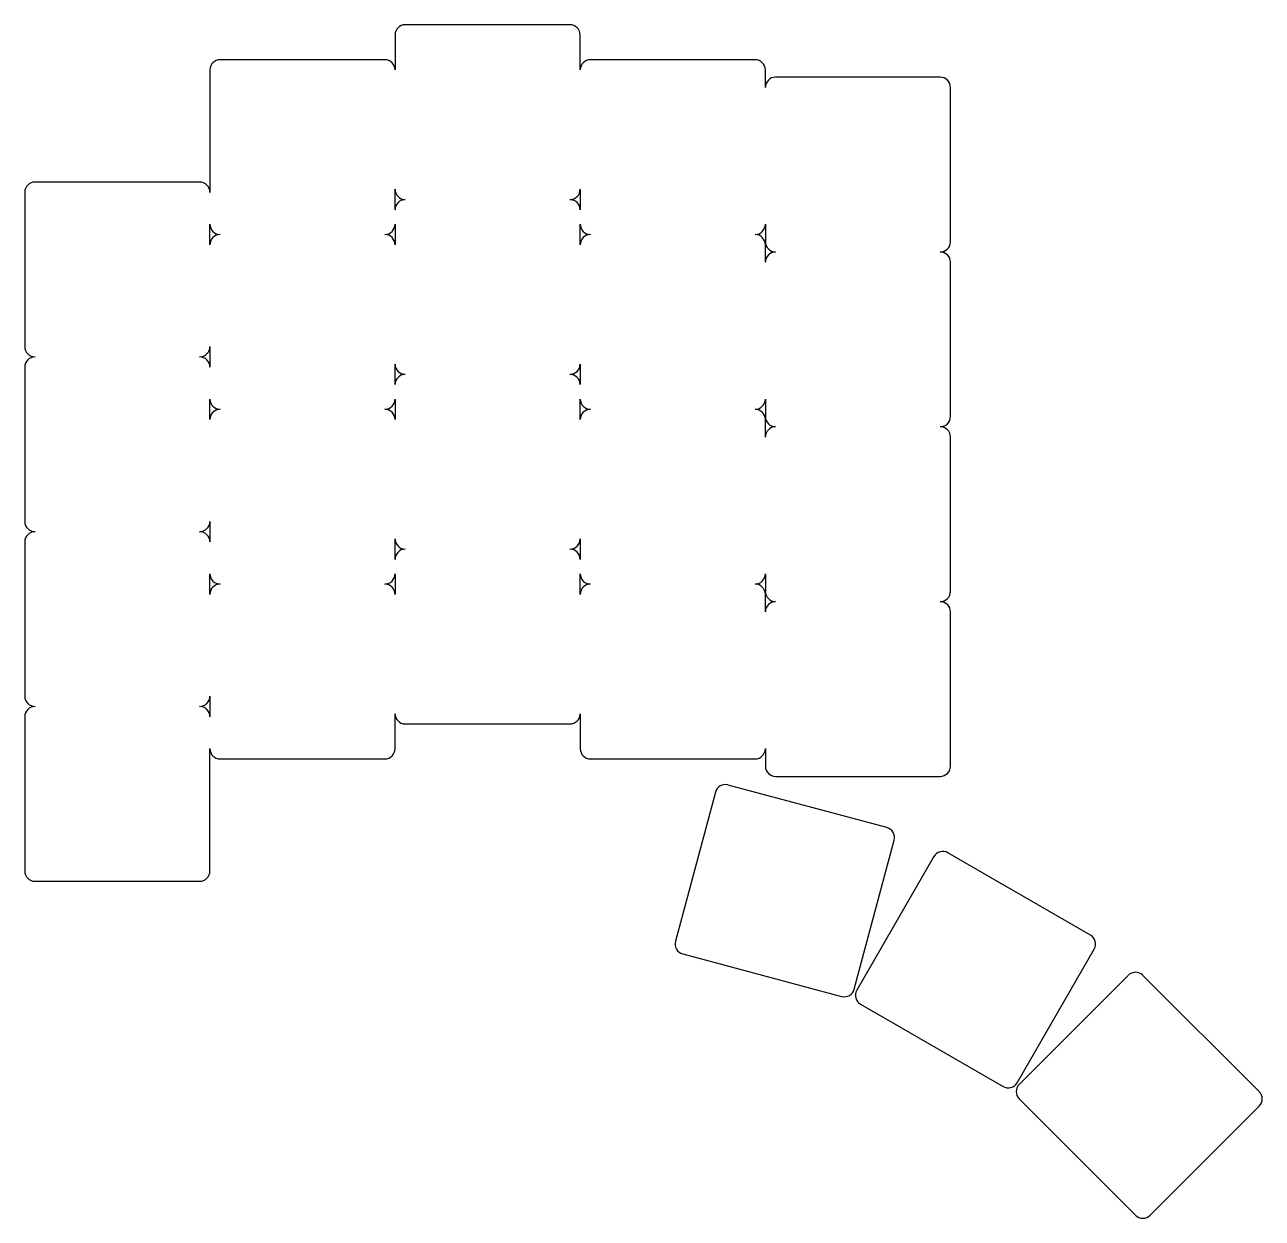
# Model space of a CAD drawing. Header units: millimetres. Extents: x -9 to 111, y -41 to 75.
import ezdxf

# ---------------------------------------------------------------- set-up
doc = ezdxf.new("R2010")
doc.units = ezdxf.units.MM

msp = doc.modelspace()

# ---------------------------------------------------------------- linework, layer by layer
for p, q in [((44, 74.8), (28, 74.8)), ((27, 73.8), (27, 70.4)), ((45, 70.4), (45, 73.8)), ((26, 71.4), (10, 71.4)), ((62, 71.4), (46, 71.4)), ((9, 70.4), (9, 58.5)), ((63, 68.7), (63, 70.4)), ((80, 69.7), (64, 69.7)), ((81, 53.7), (81, 68.7)), ((8, 59.5), (-8, 59.5)), ((-9, 58.5), (-9, 43.5)), ((27, 56.8), (27, 58.8)), ((45, 58.8), (45, 56.8)), ((9, 53.4), (9, 55.4)), ((27, 55.4), (27, 53.4)), ((45, 53.4), (45, 55.4)), ((63, 55.4), (63, 53.7)), ((63, 51.7), (63, 53.4)), ((81, 36.7), (81, 51.7)), ((9, 43.5), (9, 41.5)), ((-9, 41.5), (-9, 26.5)), ((27, 39.8), (27, 41.8)), ((45, 41.8), (45, 39.8)), ((9, 36.4), (9, 38.4)), ((27, 38.4), (27, 36.4)), ((45, 36.4), (45, 38.4)), ((63, 38.4), (63, 36.7)), ((63, 34.7), (63, 36.4)), ((81, 19.7), (81, 34.7)), ((9, 26.5), (9, 24.5)), ((-9, 24.5), (-9, 9.5)), ((27, 22.8), (27, 24.8)), ((45, 24.8), (45, 22.8)), ((9, 19.4), (9, 21.4)), ((27, 21.4), (27, 19.4)), ((45, 19.4), (45, 21.4)), ((63, 21.4), (63, 19.7)), ((63, 17.7), (63, 19.4)), ((81, 2.7), (81, 17.7)), ((9, 9.5), (9, 7.5)), ((-9, 7.5), (-9, -7.5)), ((27, 4.4), (27, 7.8)), ((45, 7.8), (45, 4.4)), ((28, 6.8), (44, 6.8)), ((9, -7.5), (9, 4.4)), ((63, 4.4), (63, 2.7)), ((10, 3.4), (26, 3.4)), ((46, 3.4), (62, 3.4)), ((64, 1.7), (80, 1.7)), ((58.14, 0.15), (54.26, -14.33)), ((74.82, -3.28), (59.37, 0.86)), ((71.65, -18.99), (75.53, -4.5)), ((94.61, -13.74), (80.75, -5.74)), ((79.39, -6.1), (71.89, -19.09)), ((-8, -8.5), (8, -8.5)), ((54.97, -15.56), (70.42, -19.7)), ((87.48, -28.09), (94.98, -15.1)), ((98.29, -17.65), (87.68, -28.25)), ((111.02, -28.96), (99.7, -17.65)), ((72.25, -20.46), (86.11, -28.46)), ((87.68, -29.67), (99, -40.98)), ((100.41, -40.98), (111.02, -30.37))]:
    msp.add_line(p, q)
for centre, start, end in [((28, 73.8), 90, 180), ((44, 73.8), 0, 90), ((10, 70.4), 90, 180), ((26, 70.4), 0, 90), ((46, 70.4), 90, 180), ((62, 70.4), 0, 90), ((64, 68.7), 90, 180), ((80, 68.7), 0, 90), ((-8, 58.5), 90, 180), ((8, 58.5), 0, 90), ((28, 58.8), 180, 270), ((28, 56.8), 90, 180), ((44, 58.8), 270, 360), ((44, 56.8), 0, 90), ((10, 55.4), 180, 270), ((26, 55.4), 270, 360), ((46, 55.4), 180, 270), ((62, 55.4), 270, 360), ((10, 53.4), 90, 180), ((26, 53.4), 0, 90), ((46, 53.4), 90, 180), ((62, 53.4), 0, 90), ((64, 53.7), 180, 270), ((80, 53.7), 270, 360), ((64, 51.7), 90, 180), ((80, 51.7), 0, 90), ((-8, 43.5), 180, 270), ((8, 43.5), 270, 360), ((-8, 41.5), 90, 180), ((8, 41.5), 0, 90), ((28, 41.8), 180, 270), ((44, 41.8), 270, 360), ((28, 39.8), 90, 180), ((44, 39.8), 0, 90), ((10, 38.4), 180, 270), ((10, 36.4), 90, 180), ((26, 38.4), 270, 360), ((26, 36.4), 0, 90), ((46, 38.4), 180, 270), ((46, 36.4), 90, 180), ((62, 38.4), 270, 360), ((62, 36.4), 0, 90), ((64, 36.7), 180, 270), ((80, 36.7), 270, 360), ((64, 34.7), 90, 180), ((80, 34.7), 0, 90), ((-8, 26.5), 180, 270), ((8, 26.5), 270, 360), ((-8, 24.5), 90, 180), ((8, 24.5), 0, 90), ((28, 24.8), 180, 270), ((44, 24.8), 270, 360), ((28, 22.8), 90, 180), ((44, 22.8), 0, 90), ((10, 21.4), 180, 270), ((26, 21.4), 270, 360), ((46, 21.4), 180, 270), ((62, 21.4), 270, 360), ((10, 19.4), 90, 180), ((26, 19.4), 0, 90), ((46, 19.4), 90, 180), ((62, 19.4), 0, 90), ((64, 19.7), 180, 270), ((80, 19.7), 270, 360), ((64, 17.7), 90, 180), ((80, 17.7), 0, 90), ((-8, 9.5), 180, 270), ((-8, 7.5), 90, 180), ((8, 9.5), 270, 360), ((8, 7.5), 0, 90), ((28, 7.8), 180, 270), ((44, 7.8), 270, 360), ((10, 4.4), 180, 270), ((26, 4.4), 270, 360), ((46, 4.4), 180, 270), ((62, 4.4), 270, 360), ((64, 2.7), 180, 270), ((80, 2.7), 270, 360), ((59.11, -0.1), 75, 165), ((74.56, -4.25), 345, 75), ((80.25, -6.6), 60, 150), ((-8, -7.5), 180, 270), ((8, -7.5), 270, 360), ((55.22, -14.59), 165, 255), ((94.11, -14.6), 330, 60), ((99, -18.35), 45, 135), ((70.68, -18.73), 255, 345), ((72.75, -19.59), 150, 240), ((86.61, -27.59), 240, 330), ((88.39, -28.96), 135, 225), ((110.31, -29.67), 315, 45), ((99.7, -40.27), 225, 315)]:
    msp.add_arc(centre, 1, start, end)

doc.saveas('drawing.dxf')
